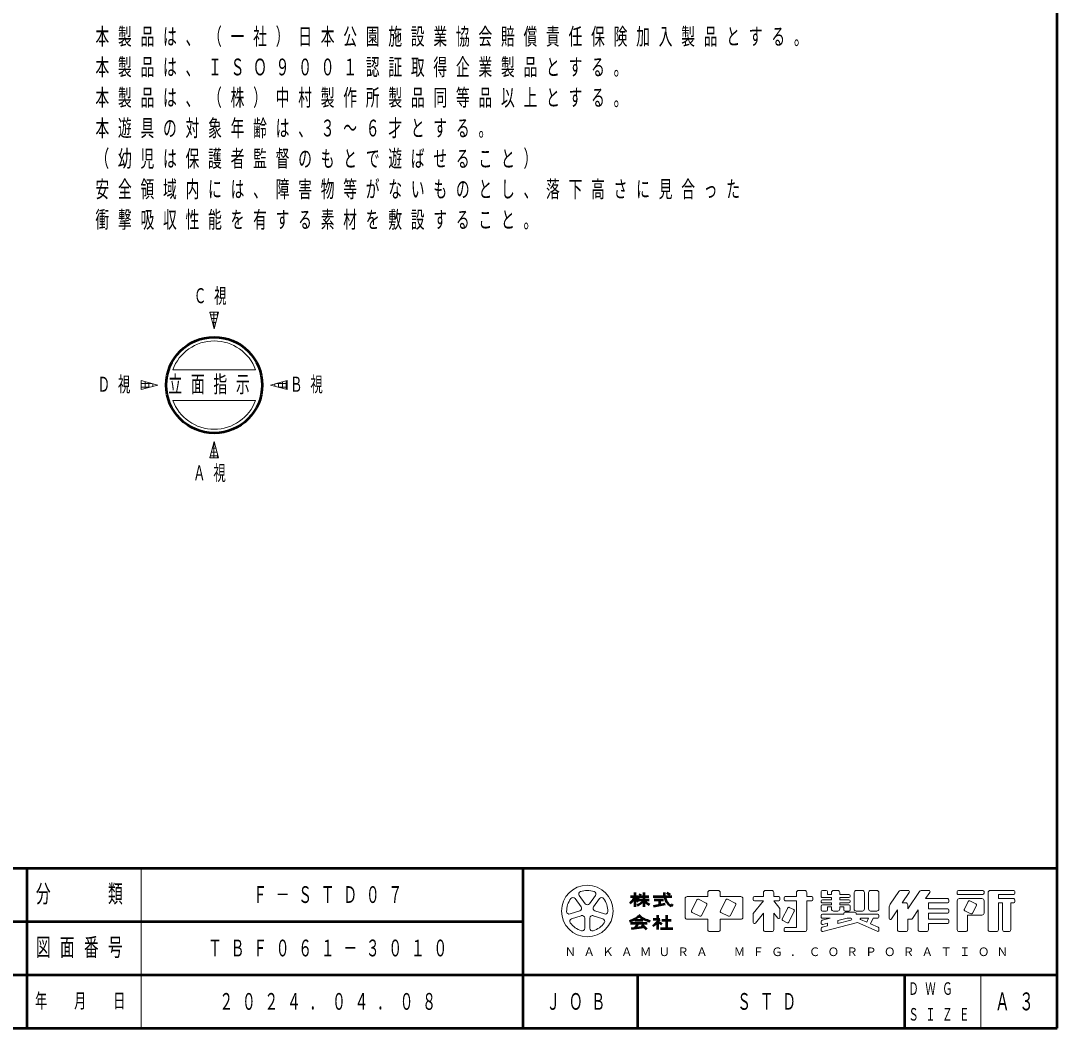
# Model space of a CAD drawing. Units: millimetres on the paper, scale 1:60. Extents: x -385 to 0, y -594 to 267.
# Drawn here: x -135.8 to 0, y 0 to 132 of the extents above; entities that cross this region are included whole.
import ezdxf

# ---------------------------------------------------------------- set-up
doc = ezdxf.new("R2010")
doc.units = ezdxf.units.MM
doc.layers.add('LY_1', color=140, linetype='Continuous', lineweight=50)
doc.styles.add('ＭＳ ゴシック', font='')
doc.styles.get('ＭＳ ゴシック').set_extended_font_data('MS Gothic')

msp = doc.modelspace()

# ---------------------------------------------------------------- linework, layer by layer
at = {"layer": 'LY_1', "color": 7}
for p, q in [((0, 0), (0, 267)), ((-385, 21), (0, 21)), ((-385, 0), (0, 0))]:
    msp.add_line(p, q, dxfattribs=at)
at = {"layer": 'LY_1', "color": 7, "lineweight": 13}
for p, q in [((-110.446, 91.667), (-111.025, 93.827)), ((-109.867, 93.827), (-111.025, 93.827)), ((-111, 93.735), (-111, 93.827)), ((-110.5, 91.869), (-110.5, 93.827)), ((-109.867, 93.827), (-110.446, 91.667)), ((-110, 93.331), (-110, 93.827)), ((-110.937, 93.5), (-109.955, 93.5)), ((-110.803, 93), (-110.089, 93)), ((-110.669, 92.5), (-110.223, 92.5)), ((-110.535, 92), (-110.357, 92)), ((-115.875, 86.281), (-105.017, 86.281)), ((-117.831, 84.281), (-119.991, 84.86)), ((-119.991, 83.703), (-119.991, 84.86)), ((-119.991, 84.5), (-118.647, 84.5)), ((-119.991, 83.703), (-117.831, 84.281)), ((-119.5, 83.834), (-119.5, 84.729)), ((-119, 83.968), (-119, 84.595)), ((-118.5, 84.102), (-118.5, 84.461)), ((-118, 84.236), (-118, 84.327)), ((-103.06, 84.281), (-100.9, 84.86)), ((-100.9, 83.703), (-103.06, 84.281)), ((-103, 84.265), (-103, 84.298)), ((-102.5, 84.131), (-102.5, 84.432)), ((-102.244, 84.5), (-100.9, 84.5)), ((-102, 83.997), (-102, 84.565)), ((-101.5, 83.863), (-101.5, 84.699)), ((-101, 83.729), (-101, 84.833)), ((-100.9, 83.703), (-100.9, 84.86)), ((-119.991, 84), (-118.882, 84)), ((-102.01, 84), (-100.9, 84)), ((-115.875, 82.281), (-105.017, 82.281)), ((-111.025, 74.736), (-110.446, 76.896)), ((-110.552, 76.5), (-110.34, 76.5)), ((-110.5, 74.736), (-110.5, 76.693)), ((-110.446, 76.896), (-109.867, 74.736)), ((-111.025, 74.736), (-109.867, 74.736)), ((-111, 74.736), (-111, 74.827)), ((-110.954, 75), (-109.938, 75)), ((-110.82, 75.5), (-110.072, 75.5)), ((-110.686, 76), (-110.206, 76)), ((-110, 74.736), (-110, 75.232)), ((-120, 21), (-120, 0)), ((-45.776, 17.793), (-45.776, 17.253)), ((-45.506, 18.063), (-44.426, 18.063)), ((-44.156, 17.793), (-44.156, 17.253)), ((-38.486, 17.793), (-38.486, 17.253)), ((-38.216, 18.063), (-37.406, 18.063)), ((-37.136, 17.793), (-37.136, 17.253)), ((-34.166, 17.793), (-34.166, 17.253)), ((-33.896, 18.063), (-33.086, 18.063)), ((-32.816, 17.793), (-32.816, 17.253)), ((-30.926, 17.901), (-30.926, 17.28)), ((-30.764, 18.063), (-30.278, 18.063)), ((-30.116, 17.901), (-30.116, 17.523)), ((-29.576, 17.793), (-29.576, 17.523)), ((-28.766, 18.063), (-29.306, 18.063)), ((-28.496, 17.793), (-28.496, 17.523)), ((-26.606, 17.793), (-26.606, 15.633)), ((-26.336, 18.063), (-25.526, 18.063)), ((-25.256, 17.793), (-25.256, 15.633)), ((-24.716, 17.793), (-24.716, 15.633)), ((-24.446, 18.063), (-23.636, 18.063)), ((-23.366, 17.793), (-23.366, 15.633)), ((-21.88, 16.242), (-20.746, 17.943)), ((-20.521, 18.063), (-19.529, 18.063)), ((-20.306, 16.443), (-19.394, 17.811)), ((-19.586, 15.633), (-18.046, 17.943)), ((-17.821, 18.063), (-16.829, 18.063)), ((-17.246, 16.983), (-16.694, 17.811)), ((-13.106, 17.901), (-13.106, 17.685)), ((-12.944, 18.063), (-9.758, 18.063)), ((-9.596, 17.901), (-9.596, 17.685)), ((-9.056, 17.793), (-9.056, 12.933)), ((-8.786, 18.063), (-5.708, 18.063)), ((-5.546, 17.901), (-5.546, 17.685)), ((-62.39, 15.917), (-63.175, 16.997)), ((-62.629, 17.393), (-61.844, 16.313)), ((-61.298, 16.313), (-60.513, 17.393)), ((-59.967, 16.997), (-60.752, 15.917)), ((-48.746, 16.983), (-48.746, 14.553)), ((-48.476, 17.253), (-45.776, 17.253)), ((-47.198, 16.838), (-47.918, 15.4)), ((-45.975, 16.408), (-46.981, 16.911)), ((-44.156, 17.253), (-41.456, 17.253)), ((-43.418, 16.838), (-44.138, 15.4)), ((-42.195, 16.408), (-43.201, 16.911)), ((-41.186, 16.983), (-41.186, 14.553)), ((-39.836, 17.091), (-39.836, 16.875)), ((-38.486, 16.713), (-39.836, 15.026)), ((-39.674, 17.253), (-38.486, 17.253)), ((-39.674, 16.713), (-38.486, 16.713)), ((-37.136, 17.253), (-36.488, 17.253)), ((-37.136, 16.713), (-36.326, 15.701)), ((-37.136, 16.713), (-36.488, 16.713)), ((-36.326, 17.091), (-36.326, 16.875)), ((-35.786, 17.091), (-35.786, 16.875)), ((-35.624, 17.253), (-34.166, 17.253)), ((-35.624, 16.713), (-34.166, 16.713)), ((-34.166, 16.713), (-34.166, 13.203)), ((-32.816, 17.253), (-32.168, 17.253)), ((-32.816, 16.713), (-32.816, 12.933)), ((-32.816, 16.713), (-32.168, 16.713)), ((-32.006, 17.091), (-32.006, 16.875)), ((-30.926, 16.686), (-30.926, 16.605)), ((-30.764, 17.118), (-29.576, 17.118)), ((-30.764, 16.848), (-29.576, 16.848)), ((-30.764, 16.443), (-29.576, 16.443)), ((-30.116, 17.523), (-29.576, 17.523)), ((-29.576, 17.118), (-29.576, 16.848)), ((-29.576, 16.443), (-29.576, 16.173)), ((-28.496, 17.523), (-27.308, 17.523)), ((-28.496, 17.118), (-27.308, 17.118)), ((-28.496, 17.118), (-28.496, 16.848)), ((-28.496, 16.848), (-27.308, 16.848)), ((-28.496, 16.443), (-27.308, 16.443)), ((-28.496, 16.443), (-28.496, 16.173)), ((-27.146, 17.361), (-27.146, 17.28)), ((-27.146, 16.686), (-27.146, 16.605)), ((-20.306, 16.443), (-19.856, 16.443)), ((-17.246, 16.983), (-14.348, 16.983)), ((-16.886, 16.443), (-14.348, 16.443)), ((-16.886, 16.443), (-16.886, 15.633)), ((-14.186, 16.821), (-14.186, 16.605)), ((-13.106, 16.713), (-13.106, 12.933)), ((-12.944, 17.523), (-9.758, 17.523)), ((-12.836, 16.983), (-9.866, 16.983)), ((-11.666, 16.622), (-12.17, 15.616)), ((-11.449, 16.695), (-10.659, 16.3)), ((-9.596, 16.713), (-9.596, 15.093)), ((-7.706, 17.523), (-7.706, 16.983)), ((-7.706, 17.523), (-5.708, 17.523)), ((-7.706, 16.983), (-5.708, 16.983)), ((-7.706, 16.443), (-7.166, 16.443)), ((-7.706, 16.443), (-7.706, 12.933)), ((-7.166, 16.443), (-7.166, 12.933)), ((-6.086, 16.443), (-5.708, 16.443)), ((-6.086, 16.443), (-6.086, 12.933)), ((-5.546, 16.821), (-5.546, 16.605)), ((-63.828, 14.985), (-62.559, 15.397)), ((-60.583, 15.397), (-59.313, 14.985)), ((-47.845, 15.183), (-46.839, 14.68)), ((-46.622, 14.752), (-45.902, 16.19)), ((-44.065, 15.183), (-43.059, 14.68)), ((-42.842, 14.752), (-42.122, 16.19)), ((-39.836, 15.026), (-39.836, 13.868)), ((-38.486, 15.093), (-39.547, 13.766)), ((-38.486, 15.093), (-38.486, 12.933)), ((-37.136, 15.093), (-36.614, 14.441)), ((-37.136, 15.093), (-37.136, 12.933)), ((-36.326, 15.701), (-36.326, 14.543)), ((-35.318, 15.758), (-36.038, 14.32)), ((-34.454, 15.326), (-35.174, 13.888)), ((-35.101, 15.831), (-34.527, 15.544)), ((-30.926, 16.011), (-30.926, 15.525)), ((-30.764, 16.173), (-29.576, 16.173)), ((-30.764, 15.363), (-30.278, 15.363)), ((-30.764, 14.958), (-27.956, 14.958)), ((-30.116, 15.903), (-29.576, 15.903)), ((-30.116, 15.903), (-30.116, 15.525)), ((-29.576, 15.903), (-29.576, 15.633)), ((-29.306, 15.363), (-28.766, 15.363)), ((-28.496, 16.173), (-27.308, 16.173)), ((-28.496, 15.903), (-28.496, 15.633)), ((-28.496, 15.903), (-27.956, 15.903)), ((-27.956, 15.903), (-27.956, 15.525)), ((-27.956, 15.066), (-27.956, 14.958)), ((-27.794, 15.363), (-27.308, 15.363)), ((-27.794, 15.228), (-26.498, 15.228)), ((-27.146, 16.011), (-27.146, 15.525)), ((-26.336, 15.363), (-25.526, 15.363)), ((-26.336, 15.066), (-26.336, 14.958)), ((-26.336, 14.958), (-23.528, 14.958)), ((-24.446, 15.363), (-23.636, 15.363)), ((-22.016, 15.793), (-22.016, 14.413)), ((-21.719, 14.323), (-20.936, 15.498)), ((-20.936, 15.498), (-20.936, 12.933)), ((-19.586, 16.173), (-19.586, 15.633)), ((-18.966, 14.404), (-18.236, 15.498)), ((-18.236, 15.498), (-18.236, 12.933)), ((-16.886, 15.633), (-14.348, 15.633)), ((-16.886, 15.093), (-16.886, 14.283)), ((-16.886, 15.093), (-14.348, 15.093)), ((-14.186, 15.471), (-14.186, 15.255)), ((-12.097, 15.399), (-11.307, 15.004)), ((-10.586, 16.082), (-11.09, 15.076)), ((-62.35, 14.755), (-63.62, 14.343)), ((-61.908, 13.099), (-61.908, 14.434)), ((-61.233, 14.434), (-61.233, 13.099)), ((-59.522, 14.343), (-60.792, 14.755)), ((-48.476, 14.283), (-45.776, 14.283)), ((-45.776, 14.283), (-45.776, 12.933)), ((-44.156, 14.283), (-41.456, 14.283)), ((-44.156, 14.283), (-44.156, 12.933)), ((-35.965, 14.103), (-35.391, 13.816)), ((-30.926, 14.796), (-30.926, 14.58)), ((-30.926, 13.995), (-30.926, 13.773)), ((-29.74, 14.418), (-30.803, 14.152)), ((-30.764, 14.418), (-29.74, 14.418)), ((-26.15, 13.841), (-30.725, 12.697)), ((-30.116, 13.768), (-30.725, 13.615)), ((-30.116, 13.768), (-30.116, 13.406)), ((-27.513, 14.418), (-28.766, 14.105)), ((-27.023, 14.179), (-28.766, 13.743)), ((-28.766, 14.105), (-28.766, 13.743)), ((-27.513, 14.418), (-27.053, 14.418)), ((-26.15, 13.841), (-23.594, 12.705)), ((-25.771, 14.263), (-24.968, 13.906)), ((-25.738, 14.418), (-24.712, 14.418)), ((-24.968, 13.906), (-24.712, 14.418)), ((-24.474, 13.687), (-24.108, 14.418)), ((-24.474, 13.687), (-23.462, 13.237)), ((-24.108, 14.418), (-23.528, 14.418)), ((-23.366, 14.796), (-23.366, 14.58)), ((-19.586, 14.283), (-19.19, 14.283)), ((-19.586, 14.283), (-19.586, 12.933)), ((-16.886, 14.283), (-14.348, 14.283)), ((-16.886, 13.743), (-16.886, 12.933)), ((-16.886, 13.743), (-14.348, 13.743)), ((-14.186, 14.121), (-14.186, 13.905)), ((-11.756, 14.823), (-11.756, 12.933)), ((-11.756, 14.823), (-9.866, 14.823)), ((-45.506, 12.663), (-44.426, 12.663)), ((-38.216, 12.663), (-37.406, 12.663)), ((-35.786, 13.041), (-35.786, 12.825)), ((-35.624, 13.203), (-34.166, 13.203)), ((-35.624, 12.663), (-33.086, 12.663)), ((-30.926, 13.077), (-30.926, 12.854)), ((-30.116, 13.406), (-30.803, 13.234)), ((-23.366, 13.089), (-23.366, 12.853)), ((-20.666, 12.663), (-19.856, 12.663)), ((-17.966, 12.663), (-17.156, 12.663)), ((-12.836, 12.663), (-12.026, 12.663)), ((-8.786, 12.663), (-7.976, 12.663)), ((-6.896, 12.663), (-6.356, 12.663)), ((-10, 7), (-10, 0))]:
    msp.add_line(p, q, dxfattribs=at)
at = {"layer": 'LY_1'}
for p, q in [((-135, 21), (-135, 0)), ((-70, 21), (-70, 0)), ((-55.361, 17.793), (-55.361, 15.903)), ((-54.146, 17.793), (-54.146, 15.903)), ((-50.719, 17.467), (-51.16, 17.761)), ((-55.901, 17.253), (-54.956, 17.253)), ((-54.915, 16.848), (-53.471, 16.848)), ((-54.769, 17.253), (-53.525, 17.253)), ((-52.931, 17.253), (-50.501, 17.253)), ((-52.889, 16.02), (-51.353, 16.327)), ((-52.796, 16.848), (-51.581, 16.848)), ((-52.121, 16.848), (-52.121, 16.173)), ((-187.5, 14), (-70, 14)), ((-55.901, 13.784), (-53.741, 13.784)), ((-55.361, 14.148), (-54.281, 14.148)), ((-54.899, 13.784), (-55.289, 13.136)), ((-54.416, 13.607), (-53.81, 13.001)), ((-52.931, 14.283), (-52.051, 14.283)), ((-52.391, 14.823), (-52.391, 14.283)), ((-52.391, 13.91), (-52.391, 12.933)), ((-52.34, 13.96), (-51.796, 13.646)), ((-51.783, 14.148), (-50.568, 14.148)), ((-51.176, 14.823), (-51.176, 13.068)), ((-55.765, 13.067), (-54.113, 13.304)), ((-51.986, 13.068), (-50.366, 13.068)), ((-242.5, 7), (0, 7)), ((-55, 7), (-55, 0)), ((-20, 7), (-20, 0))]:
    msp.add_line(p, q, dxfattribs=at)
msp.add_circle((-110.446, 84.281), 6.286, dxfattribs=at)
at = {"layer": 'LY_1', "color": 7, "lineweight": 13}
msp.add_circle((-61.571, 15.363), 3.375, dxfattribs=at)
for centre, radius, start, end in [((-110.446, 84.281), 5.786, 20.22325, 159.77675), ((-110.446, 84.281), 5.786, 200.22325, 339.77675), ((-62.356, 17.592), 0.338, 109.39847, 215.99997), ((-61.571, 15.363), 2.7, 70.60155, 109.39847), ((-60.786, 17.592), 0.338, 324, 70.60155), ((-45.506, 17.793), 0.27, 89.99998, 179.99996), ((-44.426, 17.793), 0.27, 0, 89.99998), ((-38.216, 17.793), 0.27, 89.99998, 179.99996), ((-37.406, 17.793), 0.27, 0, 89.99998), ((-33.896, 17.793), 0.27, 89.99998, 179.99996), ((-33.086, 17.793), 0.27, 0, 89.99998), ((-30.764, 17.901), 0.162, 89.99998, 179.99996), ((-30.278, 17.901), 0.162, 0, 89.99998), ((-29.306, 17.793), 0.27, 89.99998, 179.99996), ((-28.766, 17.793), 0.27, 0, 89.99998), ((-26.336, 17.793), 0.27, 89.99998, 179.99996), ((-25.526, 17.793), 0.27, 0, 89.99998), ((-24.446, 17.793), 0.27, 89.99998, 179.99996), ((-23.636, 17.793), 0.27, 0, 89.99998), ((-20.521, 17.793), 0.27, 89.99998, 146.30984), ((-19.529, 17.901), 0.162, 326.31015, 89.99998), ((-17.821, 17.793), 0.27, 89.99998, 146.3098), ((-16.829, 17.901), 0.162, 326.31003, 89.99998), ((-12.944, 17.901), 0.162, 89.99998, 179.99996), ((-12.944, 17.685), 0.162, 179.99998, 270.00002), ((-9.758, 17.901), 0.162, 0, 89.99998), ((-9.758, 17.685), 0.162, 270.00002, 0), ((-8.786, 17.793), 0.27, 89.99998, 179.99996), ((-5.708, 17.901), 0.162, 0, 89.99998), ((-5.708, 17.685), 0.162, 270.00002, 0), ((-61.571, 15.363), 2.7, 142.60154, 181.39846), ((-63.448, 16.798), 0.338, 35.99999, 142.60154), ((-61.571, 16.512), 0.338, 215.99998, 324), ((-59.694, 16.798), 0.338, 37.39846, 143.99995), ((-61.571, 15.363), 2.7, 358.60155, 37.39847), ((-48.476, 16.983), 0.27, 89.99998, 179.99996), ((-47.054, 16.766), 0.162, 63.43492, 153.43499), ((-46.047, 16.263), 0.162, 333.4349, 63.43487), ((-43.274, 16.766), 0.162, 63.43492, 153.43499), ((-42.267, 16.263), 0.162, 333.4349, 63.43487), ((-41.456, 16.983), 0.27, 0, 89.99998), ((-39.674, 17.091), 0.162, 89.99998, 179.99996), ((-39.674, 16.875), 0.162, 179.99998, 270.00002), ((-36.488, 17.091), 0.162, 0, 89.99998), ((-36.488, 16.875), 0.162, 270.00002, 0), ((-35.624, 17.091), 0.162, 89.99998, 179.99996), ((-35.624, 16.875), 0.162, 179.99998, 270.00002), ((-32.168, 17.091), 0.162, 0, 89.99998), ((-32.168, 16.875), 0.162, 270.00002, 0), ((-30.764, 17.28), 0.162, 179.99998, 270.00002), ((-30.764, 16.686), 0.162, 89.99998, 179.99996), ((-30.764, 16.605), 0.162, 179.99998, 270.00002), ((-27.308, 17.361), 0.162, 0, 89.99998), ((-27.308, 17.28), 0.162, 270.00002, 0), ((-27.308, 16.686), 0.162, 0, 89.99998), ((-27.308, 16.605), 0.162, 270.00002, 0), ((-19.856, 16.173), 0.27, 0, 89.99998), ((-14.348, 16.821), 0.162, 0, 89.99998), ((-14.348, 16.605), 0.162, 270.00002, 0), ((-12.836, 16.713), 0.27, 89.99998, 179.99996), ((-11.522, 16.55), 0.162, 63.43447, 153.43474), ((-10.731, 16.155), 0.162, 333.43484, 63.43447), ((-9.866, 16.713), 0.27, 0, 89.99998), ((-5.708, 16.821), 0.162, 0, 89.99998), ((-5.708, 16.605), 0.162, 270.00002, 0), ((-63.933, 15.306), 0.338, 181.39848, 287.99997), ((-62.663, 15.718), 0.338, 287.99998, 35.99999), ((-60.479, 15.718), 0.338, 143.99996, 251.99999), ((-59.209, 15.306), 0.338, 252.00001, 358.60156), ((-47.773, 15.328), 0.162, 153.43495, 243.43485), ((-43.993, 15.328), 0.162, 153.43495, 243.43485), ((-35.174, 15.686), 0.162, 63.43487, 153.43498), ((-34.599, 15.399), 0.162, 333.43492, 63.43493), ((-30.764, 16.011), 0.162, 89.99998, 179.99996), ((-30.764, 15.525), 0.162, 179.99998, 270.00002), ((-30.764, 14.796), 0.162, 89.99998, 179.99996), ((-30.278, 15.525), 0.162, 270.00002, 0), ((-29.306, 15.633), 0.27, 179.99998, 270.00002), ((-28.766, 15.633), 0.27, 270.00002, 0), ((-27.794, 15.525), 0.162, 179.99998, 270.00002), ((-27.794, 15.066), 0.162, 89.99998, 179.99996), ((-27.308, 16.011), 0.162, 0, 89.99998), ((-27.308, 15.525), 0.162, 270.00002, 0), ((-26.336, 15.633), 0.27, 179.99998, 270.00002), ((-26.498, 15.066), 0.162, 0, 89.99998), ((-25.526, 15.633), 0.27, 270.00002, 0), ((-24.446, 15.633), 0.27, 179.99998, 270.00002), ((-23.636, 15.633), 0.27, 270.00002, 0), ((-23.528, 14.796), 0.162, 0, 89.99998), ((-21.206, 15.793), 0.81, 146.30999, 179.99996), ((-14.348, 15.471), 0.162, 0, 89.99998), ((-14.348, 15.255), 0.162, 270.00002, 0), ((-12.025, 15.544), 0.162, 153.43517, 243.43529), ((-11.234, 15.149), 0.162, 243.43534, 333.43491), ((-9.866, 15.093), 0.27, 270.00002, 0), ((-63.516, 14.022), 0.338, 107.99999, 214.60154), ((-61.571, 15.363), 2.7, 214.60156, 253.39848), ((-62.246, 14.434), 0.338, 359.99997, 107.99999), ((-60.896, 14.434), 0.338, 71.99997, 179.99999), ((-61.571, 15.363), 2.7, 286.60155, 325.39847), ((-59.626, 14.022), 0.338, 325.39847, 71.99996), ((-48.476, 14.553), 0.27, 179.99998, 270.00002), ((-46.766, 14.825), 0.162, 243.43498, 333.43496), ((-42.986, 14.825), 0.162, 243.43498, 333.43496), ((-41.456, 14.553), 0.27, 270.00002, 0), ((-39.674, 13.868), 0.162, 179.99998, 321.34037), ((-36.488, 14.543), 0.162, 218.65962, 0), ((-35.893, 14.248), 0.162, 153.43487, 243.4348), ((-35.318, 13.961), 0.162, 243.43487, 333.43498), ((-30.764, 14.58), 0.162, 179.99998, 270.00002), ((-30.764, 13.995), 0.162, 104.03614, 179.99996), ((-30.764, 13.773), 0.162, 179.99998, 284.03612), ((-27.053, 14.297), 0.121, 284.0365, 89.99998), ((-25.738, 14.337), 0.081, 89.99998, 246.03817), ((-23.528, 14.58), 0.162, 270.00002, 0), ((-21.854, 14.413), 0.162, 179.99998, 326.30997), ((-19.19, 14.553), 0.27, 270.00002, 326.31002), ((-14.348, 14.121), 0.162, 0, 89.99998), ((-14.348, 13.905), 0.162, 270.00002, 0), ((-62.246, 13.099), 0.338, 253.39847, 359.99997), ((-60.896, 13.099), 0.338, 179.99999, 286.60154), ((-45.506, 12.933), 0.27, 179.99998, 270.00002), ((-44.426, 12.933), 0.27, 270.00002, 0), ((-38.216, 12.933), 0.27, 179.99998, 270.00002), ((-37.406, 12.933), 0.27, 270.00002, 0), ((-35.624, 13.041), 0.162, 89.99998, 179.99996), ((-35.624, 12.825), 0.162, 179.99998, 270.00002), ((-33.086, 12.933), 0.27, 270.00002, 0), ((-30.764, 13.077), 0.162, 104.03614, 179.99996), ((-30.764, 12.854), 0.162, 179.99998, 284.03612), ((-23.528, 12.853), 0.162, 246.03699, 0), ((-23.528, 13.089), 0.162, 0, 66.03701), ((-20.666, 12.933), 0.27, 179.99998, 270.00002), ((-19.856, 12.933), 0.27, 270.00002, 0), ((-17.966, 12.933), 0.27, 179.99998, 270.00002), ((-17.156, 12.933), 0.27, 270.00002, 0), ((-12.836, 12.933), 0.27, 179.99998, 270.00002), ((-12.026, 12.933), 0.27, 270.00002, 0), ((-8.786, 12.933), 0.27, 179.99998, 270.00002), ((-7.976, 12.933), 0.27, 270.00002, 0), ((-6.896, 12.933), 0.27, 179.99998, 270.00002), ((-6.356, 12.933), 0.27, 270.00002, 0)]:
    msp.add_arc(centre, radius, start, end, dxfattribs=at)
at = {"layer": 'LY_1'}
for centre, radius, start, end in [((-49.563, 17.694), 1.953, 177.09472, 240.51891), ((-57.466, 18.084), 2.285, 311.36185, 337.13638), ((-53.383, 18.427), 2.345, 212.50346, 230.00631), ((-56.374, 18.818), 3.034, 295.86917, 317.23867), ((-56.002, 18.047), 1.467, 313.72108, 343.54317), ((-51.918, 18.818), 3.034, 222.76131, 240.10806), ((-51.54, 16.805), 1.299, 321.42112, 334.8249), ((-56.898, 17.257), 3.32, 285.11261, 313.40619), ((-52.77, 17.194), 3.192, 231.17281, 259.75506), ((-55.66, 17.226), 4.657, 304.87257, 320.80411)]:
    msp.add_arc(centre, radius, start, end, dxfattribs=at)

# ---------------------------------------------------------------- texts
at = {"layer": 'LY_1', "color": 7, "style": 'ＭＳ ゴシック'}
for s, insert, char_height, attachment_point in [('\\T1.64;\\W0.6;本製品は、（一社）日本公園施設業協会賠償責任保険加入製品とする。', (-126, 131.061), 2.199, 1), ('\\T1.64;\\W0.6;本製品は、ＩＳＯ９００１認証取得企業製品とする。', (-126, 127.061), 2.199, 1), ('\\T1.64;\\W0.6;本製品は、（株）中村製作所製品同等品以上とする。', (-126, 123.061), 2.199, 1), ('\\T1.64;\\W0.6;本遊具の対象年齢は、３～６才とする。', (-126, 119.061), 2.199, 1), ('\\T1.64;\\W0.6;（幼児は保護者監督のもとで遊ばせること）', (-126, 115.061), 2.199, 1), ('\\T1.64;\\W0.6;安全領域内には、障害物等がないものとし、落下高さに見合った', (-126, 111.061), 2.199, 1), ('\\T1.64;\\W0.6;衝撃吸収性能を有する素材を敷設すること。', (-126, 107.061), 2.199, 1), ('\\T1.64;\\W0.6;Ｃ視', (-110.446, 95.887), 1.979, 5), ('\\T1.64;\\W0.6;Ｄ視', (-123.051, 84.281), 1.979, 5), ('\\T1.64;\\W0.6;立面指示', (-116.446, 84.281), 2.199, 4), ('\\T1.64;\\W0.6;Ｂ視', (-97.84, 84.281), 1.979, 5), ('\\T1.64;\\W0.6;Ａ視', (-110.546, 72.676), 1.979, 5), ('\\T1.64;\\W0.6;分\u3000\u3000類', (-127.5, 17.5), 2.346, 5), ('\\T1.64;\\W0.6;Ｆ－ＳＴＤ０７', (-95, 17.5), 2.199, 5), ('\\T1.64;\\W0.6;図面番号', (-127.5, 10.5), 2.346, 5), ('\\T1.64;\\W0.6;ＴＢＦ０６１－３０１０', (-95, 10.5), 2.199, 5), ('\\T1.64;ＮＡＫＡＭＵＲＡ\u3000ＭＦＧ．ＣＯＲＰＯＲＡＴＩＯＮ', (-35, 10), 1.1, 5), ('\\T1.64;\\W0.6;ＤＷＧ', (-19.5, 5.188), 1.65, 4), ('\\T1.64;\\W0.6;年\u3000月\u3000日', (-127.5, 3.5), 1.906, 5), ('\\T1.64;\\W0.6;２０２４．０４．０８', (-95, 3.5), 2.199, 5), ('\\T1.64;\\W0.6;ＪＯＢ', (-62.5, 3.5), 2.199, 5), ('\\T1.64;\\W0.6;ＳＴＤ', (-37.5, 3.5), 2.199, 5), ('\\T1.64;\\W0.6;Ａ３', (-5, 3.5), 2.346, 5), ('\\T1.64;\\W0.6;ＳＩＺＥ', (-19.5, 1.812), 1.65, 4)]:
    msp.add_mtext(s, dxfattribs=dict(at, insert=insert, char_height=char_height, attachment_point=attachment_point))

doc.saveas('drawing.dxf')
